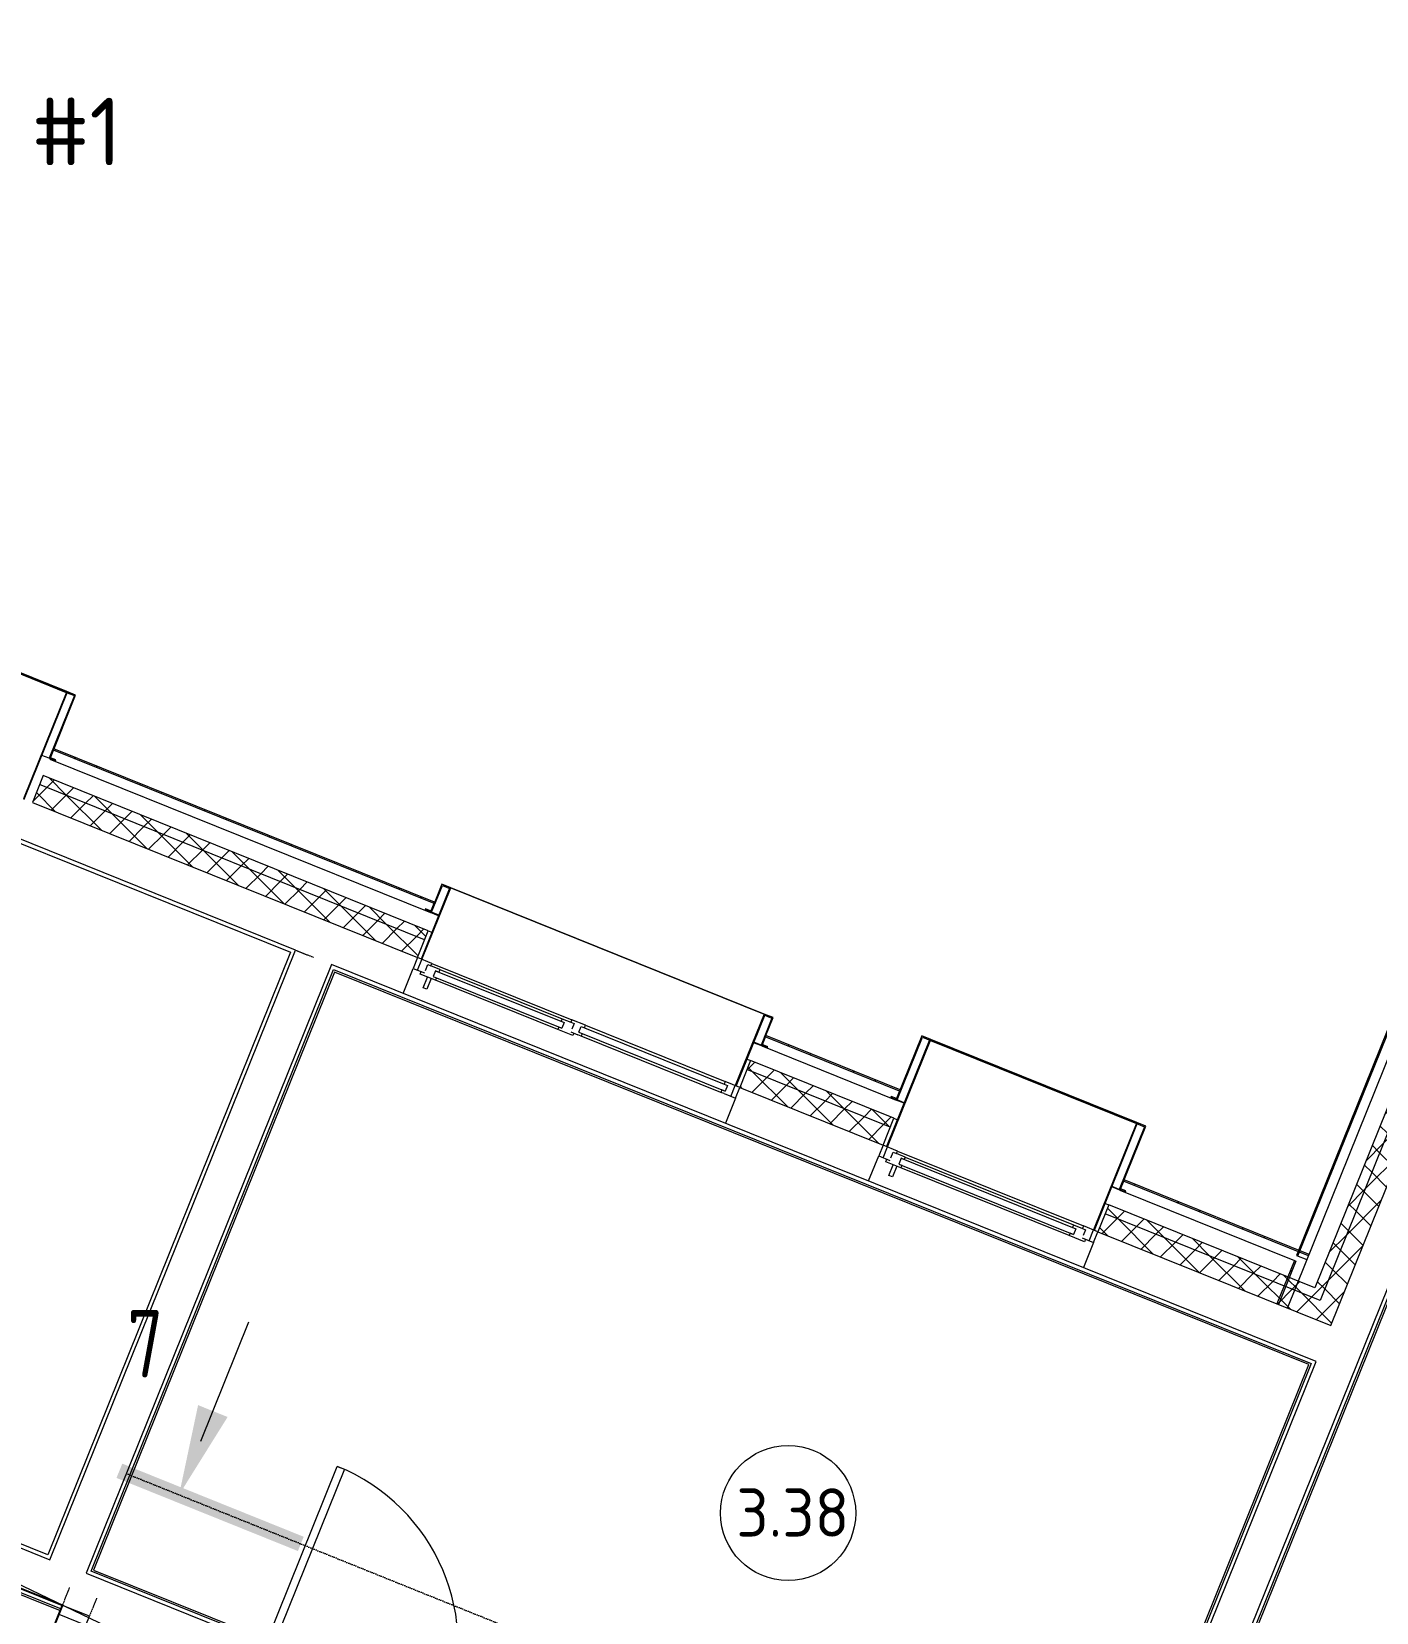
# Model space of a CAD drawing. Header units: millimetres. Extents: x -584918 to 2941280, y 3000189 to 4229862.
# Drawn here: x -457115 to -450150, y 4054237 to 4062427 of the extents above; entities that cross this region are included whole.
import ezdxf

# ---------------------------------------------------------------- set-up
doc = ezdxf.new("R2010")
doc.units = ezdxf.units.MM
for name, pattern in [('ASVP_Линия разреза', [20, 0, -10, 0, -10]), ('ASVP_Невидимые', [5, 3, -2]), ('ASVP_Штриховая_ш3 п1_5', [4.5, 3, -1.5])]:
    doc.linetypes.add(name, pattern=pattern)
for name, color, linetype, lineweight in [('_ Окна', 7, 'Continuous', 0), ('Аннотация', 7, 'Continuous', 0), ('Витраж', 7, 'Continuous', 0), ('Двери', 7, 'Continuous', 0), ('Линии разделители', 7, 'ASVP_Штриховая_ш3 п1_5', 0), ('Марки помещений', 7, 'Continuous', 0), ('Обобщенные модели', 7, 'Continuous', 0), ('Окна', 7, 'Continuous', 0), ('Разрезы', 7, 'Continuous', 0), ('Стены внутренние', 7, 'Continuous', 0), ('Стены наружные', 7, 'Continuous', 0), ('Стены отделка', 7, 'Continuous', 0), ('Стены перегородки', 7, 'Continuous', 0), ('Стены штриховка', 7, 'Continuous', 0), ('экспертиза ДУ', 1, 'Continuous', 0), ('экспертиза условные обозначения', 1, 'Continuous', 0)]:
    doc.layers.add(name, color=color, linetype=linetype, lineweight=lineweight)
doc.styles.add('GOST Common_1', font='', dxfattribs={"height": 700})
doc.styles.add('GOST Common_2', font='', dxfattribs={"height": 500})
doc.styles.add('GOST Common_5', font='', dxfattribs={"width": 0.9, "height": 500})
doc.styles.get('GOST Common_1').set_extended_font_data('GOST Common')
doc.styles.get('GOST Common_2').set_extended_font_data('GOST Common')
doc.styles.get('GOST Common_5').set_extended_font_data('GOST Common')
pattern_1 = [(45, (-440814.02, 4025236.8), (-235.7317, 235.7317), []), (45, (-440656.87, 4025236.8), (-235.7317, 235.7317), [])]
pattern_2 = [(45, (-440814.02, 4025236.82), (-70.71068, 70.71068), []), (135, (-440814.02, 4025236.82), (-70.71068, -70.71068), [])]

# ---------------------------------------------------------------- blocks, each defined once
blk = doc.blocks.new('Прямоугольный импост - 50х150 мм-6338301-АР Этаж 03')
at = {"layer": 'Витраж', "lineweight": 18}
for p, q in [((-50, 115), (0, 115)), ((-50, -35), (-50, 115)), ((0, 115), (0, -35)), ((0, -35), (-50, -35))]:
    blk.add_line(p, q, dxfattribs=at)
blk = doc.blocks.new('ASVP_ДверьАлюминиеваяВитражная_2 полотна - Остекленная Внутренняя-6432282-АР Этаж 03')
at = {"layer": 'Двери', "lineweight": 18}
for p, q in [((-725, 32.5), (-725, -32.5)), ((-655, 32.5), (-725, 32.5)), ((-665, -32.5), (-665, 17.5)), ((-665, 17.5), (-655, 17.5)), ((-655, 17.5), (-655, 32.5)), ((655, 32.5), (725, 32.5)), ((655, 17.5), (655, 32.5)), ((665, 17.5), (655, 17.5)), ((665, -32.5), (665, 17.5)), ((725, 32.5), (725, -32.5)), ((-725, -32.5), (-665, -32.5)), ((-615, -32.5), (-665, -32.5)), ((-665, -32.5), (-665, -942.5)), ((-615, -942.5), (-615, -32.5)), ((615, -452.5), (615, -32.5)), ((615, -32.5), (665, -32.5)), ((665, -32.5), (665, -452.5)), ((725, -32.5), (665, -32.5)), ((665, -452.5), (615, -452.5)), ((-665, -942.5), (-615, -942.5))]:
    blk.add_line(p, q, dxfattribs=at)
at = {"layer": 'Двери'}
for centre, radius, start, end in [((-665, -32.5), 910, 270, 0), ((665, -32.5), 420, 180, 270)]:
    blk.add_arc(centre, radius, start, end, dxfattribs=at)
blk = doc.blocks.new('Окно_ПВХ_1Створка_1Фрамуга-верх - ОП_2100_h_х1150_1ст1фр-7962691-АР Этаж 03')
at = {"layer": '_ Окна'}
for p, q in [((-519, 100), (-600, 100)), ((-600, 100), (-600, 40)), ((-575, 40), (-575, 100)), ((-537, 54), (-537, 86)), ((-537, 86), (-519, 86)), ((-519, 86), (-519, 100)), ((-470, 86), (-519, 86)), ((-470, 86), (-470, 72)), ((470, 86), (470, 72)), ((470, 86), (519, 86)), ((519, 100), (519, 86)), ((600, 100), (519, 100)), ((519, 86), (537, 86)), ((537, 86), (537, 54)), ((575, 40), (575, 100)), ((600, 40), (600, 100)), ((-600, 40), (-537, 40)), ((-555, 26), (-555, 40)), ((-470, 26), (-555, 26)), ((-488, 72), (-488, 40)), ((-470, 72), (-488, 72)), ((-488, 72), (488, 72)), ((-488, 40), (-470, 40)), ((-488, 40), (488, 40)), ((-470, 40), (-470, 26)), ((470, 72), (488, 72)), ((470, 40), (470, 26)), ((488, 40), (470, 40)), ((555, 26), (470, 26)), ((488, 72), (488, 40)), ((537, 40), (600, 40)), ((555, 40), (555, 26))]:
    blk.add_line(p, q, dxfattribs=at)
at = {"layer": 'Окна'}
for p, q in [((-519, 100), (519, 100)), ((-470, 86), (470, 86)), ((-513.5, -34), (-513.5, 26)), ((-493.5, 26), (-493.5, -34)), ((470, 26), (-470, 26)), ((-493.5, -34), (-513.5, -34))]:
    blk.add_line(p, q, dxfattribs=at)
blk = doc.blocks.new('Откос с зашивкой _верх_низ_ - Откос-7923133-АР Этаж 03')
at = {"layer": 'Обобщенные модели'}
for p, q in [((-1180, 300), (-1180, -300)), ((-1175, 300), (-1180, 300)), ((-1175, -300), (-1175, 300)), ((1180, 300), (1175, 300)), ((1175, 300), (1175, -300)), ((1180, -300), (1180, 300)), ((-1220, 55), (-1255, 55)), ((-1255, 55), (-1255, 50)), ((-1255, 50), (-1225, 50)), ((-1225, 50), (-1225, -300)), ((-1220, -295), (-1220, 55)), ((-1220, 55), (-1180, 55)), ((1180, 55), (1220, 55)), ((1255, 55), (1220, 55)), ((1220, 55), (1220, -295)), ((1225, -300), (1225, 50)), ((1225, 50), (1255, 50)), ((1255, 50), (1255, 55)), ((-1225, -300), (-1175, -300)), ((-1175, -295), (-1220, -295)), ((-1180, -300), (-1175, -300)), ((-1175, -300), (-1175, -295)), ((1175, -295), (-1175, -295)), ((-1175, -300), (1175, -300)), ((1175, -300), (-1175, -300)), ((1220, -295), (1175, -295)), ((1175, -295), (1175, -300)), ((1175, -300), (1180, -300)), ((1175, -300), (1225, -300))]:
    blk.add_line(p, q, dxfattribs=at)
blk = doc.blocks.new('Откос с зашивкой _верх_низ_ - Откос-V72-АР Этаж 03')
at = {"layer": 'Обобщенные модели'}
for p, q in [((-880, 300), (-880, -100)), ((-875, -100), (-875, 300)), ((875, 300), (875, -100)), ((880, -100), (880, 300)), ((-920, 55), (-955, 55)), ((-955, 55), (-955, 50)), ((-955, 50), (-925, 50)), ((-925, 50), (-925, -100)), ((-920, -95), (-920, 55)), ((-920, 55), (-880, 55)), ((880, 55), (920, 55)), ((955, 55), (920, 55)), ((920, 55), (920, -95)), ((925, -100), (925, 50)), ((925, 50), (955, 50)), ((955, 50), (955, 55)), ((-925, -100), (-875, -100)), ((-875, -95), (-920, -95)), ((-880, -100), (-875, -100)), ((-875, -100), (-875, -95)), ((-875, -100), (875, -100)), ((875, -100), (-875, -100)), ((920, -95), (875, -95)), ((875, -95), (875, -100)), ((875, -100), (880, -100)), ((875, -100), (925, -100))]:
    blk.add_line(p, q, dxfattribs=at)
blk = doc.blocks.new('Откос с зашивкой _верх_низ_ - Откос-7924463-АР Этаж 03')
at = {"layer": 'Обобщенные модели'}
for p, q in [((-580, 300), (-580, -300)), ((-575, -300), (-575, 300)), ((575, 300), (575, -300)), ((580, -300), (580, 300)), ((-620, 55), (-655, 55)), ((-655, 55), (-655, 50)), ((-655, 50), (-625, 50)), ((-625, 50), (-625, -300)), ((-620, -295), (-620, 55)), ((-620, 55), (-580, 55)), ((580, 55), (620, 55)), ((655, 55), (620, 55)), ((620, 55), (620, -295)), ((625, -300), (625, 50)), ((625, 50), (655, 50)), ((655, 50), (655, 55)), ((-625, -300), (-575, -300)), ((-575, -295), (-620, -295)), ((-580, -300), (-575, -300)), ((-575, -300), (-575, -295)), ((575, -295), (-575, -295)), ((-575, -300), (575, -300)), ((575, -300), (-575, -300)), ((620, -295), (575, -295)), ((575, -295), (575, -300)), ((575, -300), (580, -300)), ((575, -300), (625, -300))]:
    blk.add_line(p, q, dxfattribs=at)
blk = doc.blocks.new('ASVP_ДверьДеревянная_1 полотно - Входная_внутр_ 1000х2000h_полотно_ Г Пр _950 в свету_-7487840-АР Этаж 03')
at = {"layer": 'Двери', "lineweight": 18}
for p, q in [((-500, 1100), (-460, 1100)), ((-500, 100), (-500, 1100)), ((-460, 1100), (-460, 100)), ((-530, 100), (-500, 100)), ((-530, 30), (-530, 100)), ((-460, 100), (-500, 100)), ((-500, 100), (-500, 60)), ((500, 100), (530, 100)), ((500, 60), (500, 100)), ((530, 100), (530, 30)), ((-490, 30), (-530, 30)), ((-500, 60), (-490, 60)), ((-490, 60), (-490, 30)), ((490, 60), (500, 60)), ((490, 30), (490, 60)), ((530, 30), (490, 30))]:
    blk.add_line(p, q, dxfattribs=at)
at = {"layer": 'Двери', "linetype": 'ASVP_Невидимые', "lineweight": 18}
for p, q in [((-550, 100), (-530, 100)), ((-550, 30), (-550, 100)), ((-530, 100), (-530, 30)), ((530, 100), (550, 100)), ((530, 30), (530, 100)), ((550, 100), (550, 30)), ((-530, 30), (-550, 30)), ((550, 30), (530, 30))]:
    blk.add_line(p, q, dxfattribs=at)
at = {"layer": 'Двери'}
blk.add_arc((-500, 100), 1000, 0, 90, dxfattribs=at)
blk = doc.blocks.new('Окно_ПВХ_2Створки_1Фрамуга-верх - ОП_2100_h_х1750_2ст1фр-7979835-АР Этаж 03')
at = {"layer": '_ Окна'}
for p, q in [((-819, 100), (-900, 100)), ((-900, 100), (-900, 40)), ((-875, 40), (-875, 100)), ((-837, 54), (-837, 86)), ((-837, 86), (-819, 86)), ((-819, 86), (-819, 100)), ((-770, 86), (-819, 86)), ((-770, 86), (-770, 72)), ((-87, 86), (-87, 72)), ((-87, 86), (-38, 86)), ((38, 100), (-38, 100)), ((-38, 100), (-38, 86)), ((-38, 86), (-20, 86)), ((-20, 86), (-20, 54)), ((20, 54), (20, 86)), ((20, 86), (38, 86)), ((38, 86), (38, 100)), ((38, 86), (819, 86)), ((819, 100), (819, 86)), ((900, 100), (819, 100)), ((819, 86), (837, 86)), ((837, 86), (837, 54)), ((875, 40), (875, 100)), ((900, 40), (900, 100)), ((-900, 40), (-837, 40)), ((-855, 26), (-855, 40)), ((-770, 26), (-855, 26)), ((-788, 72), (-788, 40)), ((-770, 72), (-788, 72)), ((-788, 72), (-69, 72)), ((-788, 40), (-770, 40)), ((-788, 40), (-69, 40)), ((-770, 40), (-770, 26)), ((-87, 72), (-69, 72)), ((-87, 40), (-87, 26)), ((-69, 40), (-87, 40)), ((-2, 26), (-87, 26)), ((-69, 72), (-69, 40)), ((-20, 40), (20, 40)), ((-2, 40), (-2, 26)), ((20, 54), (837, 54)), ((20, 54), (38, 54)), ((38, 40), (20, 40)), ((38, 54), (38, 40)), ((819, 54), (819, 40)), ((837, 54), (819, 54)), ((837, 40), (819, 40)), ((837, 40), (900, 40))]:
    blk.add_line(p, q, dxfattribs=at)
at = {"layer": 'Окна'}
for p, q in [((-819, 100), (-38, 100)), ((-770, 86), (-87, 86)), ((38, 100), (819, 100)), ((-813.5, -34), (-813.5, 26)), ((-793.5, 26), (-793.5, -34)), ((-87, 26), (-770, 26)), ((819, 40), (38, 40)), ((-793.5, -34), (-813.5, -34))]:
    blk.add_line(p, q, dxfattribs=at)
blk = doc.blocks.new('Разрез - Номер вида сзади_3_5 мм-64069-АР Этаж 03')
at = {"layer": 'Разрезы'}
for points in [[(9.798, 0.404), (9.798, -0.394), (-0.333, -0.394), (-0.333, 0.404)], [(2.176, -4.675), (3, 0), (3.824, -4.675)]]:
    blk.add_hatch(color=256, dxfattribs=at).paths.add_polyline_path(points)
at = {"layer": 'Разрезы', "lineweight": 20}
blk.add_line((3, -3), (3, -9.663), dxfattribs=at)
blk = doc.blocks.new('ASVP_Марка_Помещение_ДваЗначения - Номер Площадь-685795-АР Этаж 03')
at = {"layer": 'Марки помещений'}
blk.add_circle((0, 0), 3.5, dxfattribs=at)

msp = doc.modelspace()

# ---------------------------------------------------------------- hatches: boundary and pattern name
at = {"layer": 'Стены наружные'}
h = msp.add_hatch(dxfattribs=at)
h.set_pattern_fill('FP_1', color=256, style=0, pattern_type=2)
h.set_pattern_definition(pattern_2)
h.paths.add_polyline_path([(-450442.003, 4055853.098), (-450423.314, 4055899.474), (-451536.336, 4056348.006), (-451555.025, 4056301.63), (-450461.384, 4055860.908)])
h.paths.add_polyline_path([(-452668.048, 4056750.161), (-452649.359, 4056796.537), (-453391.374, 4057095.558), (-453410.063, 4057049.182), (-452682.238, 4056755.879)])
h.paths.add_polyline_path([(-455079.597, 4057721.98), (-455060.908, 4057768.355), (-457055.074, 4058571.974), (-457073.763, 4058525.598), (-455093.787, 4057727.698)])
h.paths.add_polyline_path([(-459346.184, 4059441.35), (-459327.495, 4059487.726), (-461368.037, 4060310.034), (-461386.725, 4060263.658), (-459383.562, 4059456.413)])
h.paths.add_polyline_path([(-463056.259, 4060936.455), (-463037.725, 4060982.893), (-463779.586, 4061281.852), (-463798.275, 4061235.476), (-463070.449, 4060942.174)])
h = msp.add_hatch(dxfattribs=at)
h.set_pattern_fill('FP_1', color=256, style=0, pattern_type=2)
h.set_pattern_definition(pattern_2)
h.paths.add_polyline_path([(-450386.628, 4055722.969), (-450349.251, 4055815.721), (-451555.025, 4056301.63), (-451592.403, 4056208.878), (-450423.314, 4055737.752)])
h.paths.add_polyline_path([(-452705.426, 4056657.409), (-452668.048, 4056750.161), (-453410.063, 4057049.182), (-453447.441, 4056956.43), (-452727.852, 4056666.447)])
h.paths.add_polyline_path([(-455116.975, 4057629.228), (-455079.597, 4057721.98), (-457073.763, 4058525.598), (-457111.14, 4058432.847), (-455139.401, 4057638.265)])
h.paths.add_polyline_path([(-459383.562, 4059348.598), (-459346.184, 4059441.35), (-461386.725, 4060263.658), (-461424.103, 4060170.906), (-459398.005, 4059354.419)])
h.paths.add_polyline_path([(-463093.637, 4060843.704), (-463056.259, 4060936.455), (-463705.523, 4061198.099), (-463742.9, 4061105.347), (-463097.072, 4060845.088)])
h = msp.add_hatch(dxfattribs=at)
h.set_pattern_fill('FP_6', color=256, style=0, pattern_type=2)
h.set_pattern_definition(pattern_1)
h.paths.add_polyline_path([(-455031.02, 4057909.408), (-455028.03, 4057916.828), (-456999.482, 4058711.293), (-457001.998, 4058703.682), (-455049.433, 4057916.828)])
h = msp.add_hatch(dxfattribs=at)
h.set_pattern_fill('FP_6', color=256, style=0, pattern_type=2)
h.set_pattern_definition(pattern_1)
h.paths.add_polyline_path([(-450556.17, 4056083.469), (-449838.146, 4057865.233), (-449845.566, 4057868.223), (-450563.591, 4056086.459)])
h = msp.add_hatch(dxfattribs=at)
h.set_pattern_fill('FP_1', color=256, style=0, pattern_type=2)
h.set_pattern_definition(pattern_2)
h.paths.add_polyline_path([(-450423.314, 4055899.474), (-449713.139, 4057661.76), (-449759.515, 4057680.449), (-450469.69, 4055918.163), (-450461.384, 4055914.816)])
h = msp.add_hatch(dxfattribs=at)
h.set_pattern_fill('FP_1', color=256, style=0, pattern_type=2)
h.set_pattern_definition(pattern_2)
h.paths.add_polyline_path([(-450349.251, 4055815.721), (-449639.076, 4057578.006), (-449731.828, 4057615.384), (-450442.003, 4055853.098), (-450386.628, 4055830.783)])
h = msp.add_hatch(dxfattribs=at)
h.set_pattern_fill('FP_6', color=256, style=0, pattern_type=2)
h.set_pattern_definition(pattern_1)
h.paths.add_polyline_path([(-452619.471, 4056937.589), (-452616.481, 4056945.009), (-453312.12, 4057225.342), (-453315.11, 4057217.921), (-452632.401, 4056942.8)])
h = msp.add_hatch(dxfattribs=at)
h.set_pattern_fill('FP_6', color=256, style=0, pattern_type=2)
h.set_pattern_definition(pattern_1)
h.paths.add_polyline_path([(-450555.741, 4056105.937), (-450552.751, 4056113.357), (-451457.082, 4056477.789), (-451460.072, 4056470.369), (-450556.17, 4056106.11)])
h = msp.add_hatch(dxfattribs=at)
h.set_pattern_fill('FP_6', color=256, style=0, pattern_type=2)
h.set_pattern_definition(pattern_1)
h.paths.add_polyline_path([(-450601.397, 4055971.239), (-450567.01, 4056056.571), (-450574.43, 4056059.561), (-450608.817, 4055974.229)])
at = {"layer": 'экспертиза условные обозначения', "lineweight": -3}
h = msp.add_hatch(dxfattribs=at)
h.set_pattern_fill('GRASS', color=3, scale=24)
h.set_pattern_definition([(90, (-441193.04, 3779846), (-431.0523, 431.0523), [114.3, -747.8046]), (45, (-441193.04, 3779846), (-431.0523, 431.0523), [114.3, -495.3]), (135, (-441193.04, 3779846), (-431.0523, -431.0523), [114.3, -495.3])])
edge = h.paths.add_edge_path()
edge.add_line((-462133.121, 4050786.149), (-462133.121, 4052681.959))
edge.add_arc((-461038, 4052689.186), 1095.144, 67.6731889, 180.3781121, ccw=False)
edge.add_line((-460621.967, 4053702.23), (-457665.584, 4052510.852))
edge.add_line((-457665.584, 4052510.852), (-456955.409, 4054273.138))
edge.add_line((-456955.409, 4054273.138), (-464933.121, 4057488.036))
edge.add_line((-464933.121, 4057488.036), (-464933.121, 4050786.149))
edge.add_line((-464933.121, 4050786.149), (-462133.121, 4050786.149))

# ---------------------------------------------------------------- linework, layer by layer
at = {"layer": 'Линии разделители'}
for p, q in [((-455748.241, 4057667.99), (-455655.489, 4057630.612)), ((-456955.409, 4054273.138), (-456918.031, 4054365.89)), ((-456778.903, 4054309.823), (-456816.281, 4054217.071))]:
    msp.add_line(p, q, dxfattribs=at)
at = {"layer": 'Разрезы', "linetype": 'ASVP_Линия разреза'}
msp.add_line((-451529.274, 4052902.979), (-456629.715, 4054958.38), dxfattribs=at)
at = {"layer": 'Стены внутренние'}
for p, q in [((-455546.125, 4057554.195), (-456794.538, 4054456.282)), ((-450500.422, 4055520.853), (-455546.125, 4057554.195)), ((-455191.73, 4057443.724), (-455139.401, 4057573.576)), ((-449549.093, 4057185.957), (-451507.68, 4052325.758)), ((-453469.867, 4056900.779), (-453522.196, 4056770.927)), ((-456966.622, 4054245.312), (-463124.647, 4056726.904)), ((-452780.181, 4056471.906), (-452727.852, 4056601.758)), ((-451614.829, 4056153.227), (-451667.158, 4056023.374)), ((-451748.835, 4052422.939), (-450500.422, 4055520.853)), ((-456794.538, 4054456.282), (-455978.321, 4054127.359))]:
    msp.add_line(p, q, dxfattribs=at)
at = {"layer": 'Стены наружные'}
for p, q in [((-455007.97, 4057846.212), (-455049.709, 4057863.032)), ((-455060.908, 4057768.355), (-455042.358, 4057760.88)), ((-453333.799, 4057171.545), (-453375.537, 4057188.365)), ((-453409.925, 4057103.034), (-453391.374, 4057095.558)), ((-452596.421, 4056874.393), (-452638.16, 4056891.213)), ((-452649.359, 4056796.537), (-452630.809, 4056789.062)), ((-451478.761, 4056423.993), (-451520.499, 4056440.813)), ((-451554.887, 4056355.481), (-451536.336, 4056348.006))]:
    msp.add_line(p, q, dxfattribs=at)
at = {"layer": 'Стены отделка'}
for p, q in [((-455748.241, 4057667.99), (-463632.152, 4060845.088)), ((-463621.077, 4060819.062), (-455774.267, 4057656.915)), ((-456999.482, 4058711.293), (-457021.161, 4058657.497)), ((-455028.03, 4057916.828), (-456999.482, 4058711.293)), ((-457021.161, 4058657.497), (-455049.709, 4057863.032)), ((-455049.709, 4057863.032), (-455028.03, 4057916.828)), ((-449842.576, 4057875.643), (-450563.591, 4056086.459)), ((-450611.088, 4055813.422), (-449810.459, 4057800.168)), ((-455774.267, 4057656.915), (-457032.024, 4054535.814)), ((-457020.949, 4054509.788), (-455748.241, 4057667.99)), ((-455562.737, 4057593.234), (-456833.577, 4054439.67)), ((-456807.551, 4054450.745), (-455551.663, 4057567.208)), ((-450461.384, 4055537.465), (-455562.737, 4057593.234)), ((-455551.663, 4057567.208), (-450487.409, 4055526.39)), ((-453312.12, 4057225.342), (-453333.799, 4057171.545)), ((-452616.481, 4056945.009), (-453312.12, 4057225.342)), ((-449565.705, 4057224.996), (-451546.719, 4052309.145)), ((-451520.693, 4052320.22), (-449554.63, 4057198.97)), ((-453333.799, 4057171.545), (-452638.16, 4056891.213)), ((-457032.024, 4054535.814), (-463033.072, 4056954.146)), ((-452638.16, 4056891.213), (-452616.481, 4056945.009)), ((-463040.547, 4056935.596), (-457020.949, 4054509.788)), ((-463120.909, 4056736.179), (-456962.884, 4054254.587)), ((-456955.409, 4054273.138), (-463113.433, 4056754.73)), ((-451457.082, 4056477.789), (-451478.761, 4056423.993)), ((-450498.955, 4056091.678), (-451457.082, 4056477.789)), ((-451478.761, 4056423.993), (-450574.43, 4056059.561)), ((-450574.43, 4056059.561), (-450664.884, 4055835.102)), ((-450563.591, 4056086.459), (-450509.794, 4056064.78)), ((-450487.409, 4055526.39), (-451743.298, 4052409.927)), ((-451732.223, 4052383.901), (-450461.384, 4055537.465)), ((-456833.577, 4054439.67), (-455952.434, 4054084.583)), ((-455898.582, 4054084.444), (-456807.551, 4054450.745)), ((-456962.884, 4054254.587), (-456955.409, 4054273.138))]:
    msp.add_line(p, q, dxfattribs=at)
at = {"layer": 'Стены перегородки'}
for p, q in [((-457055.074, 4058571.974), (-457111.14, 4058432.847)), ((-455060.908, 4057768.355), (-457055.074, 4058571.974)), ((-457111.14, 4058432.847), (-455116.975, 4057629.228)), ((-455116.975, 4057629.228), (-455060.908, 4057768.355)), ((-449759.515, 4057680.449), (-450469.69, 4055918.163)), ((-450386.628, 4055722.969), (-449676.453, 4057485.255)), ((-453391.374, 4057095.558), (-453447.441, 4056956.43)), ((-452649.359, 4056796.537), (-453391.374, 4057095.558)), ((-453447.441, 4056956.43), (-452705.426, 4056657.409)), ((-452705.426, 4056657.409), (-452649.359, 4056796.537)), ((-451536.336, 4056348.006), (-451592.403, 4056208.878)), ((-450469.69, 4055918.163), (-451536.336, 4056348.006)), ((-451592.403, 4056208.878), (-450386.628, 4055722.969))]:
    msp.add_line(p, q, dxfattribs=at)
at = {"layer": 'Стены штриховка'}
for p, q in [((-455031.02, 4057909.408), (-457002.472, 4058703.873)), ((-455079.597, 4057721.98), (-457073.763, 4058525.598)), ((-450556.17, 4056083.469), (-449838.146, 4057865.233)), ((-449731.828, 4057615.384), (-450442.003, 4055853.098)), ((-452619.471, 4056937.589), (-453315.11, 4057217.921)), ((-452668.048, 4056750.161), (-453410.063, 4057049.182)), ((-450501.945, 4056084.258), (-451460.072, 4056470.369)), ((-450442.003, 4055853.098), (-451555.025, 4056301.63)), ((-450567.01, 4056056.571), (-450657.464, 4055832.111)), ((-450574.43, 4056059.561), (-450567.01, 4056056.571))]:
    msp.add_line(p, q, dxfattribs=at)
at = {"layer": 'экспертиза ДУ'}
msp.add_lwpolyline([(-514440.006, 4081952.029), (-448380.168, 4050145.471)], dxfattribs=at)
at = {"layer": 'экспертиза условные обозначения', "color": 3, "lineweight": -3}
msp.add_lwpolyline([(-462133.121, 4050786.149), (-462133.121, 4052681.959, -0.53566129), (-460621.967, 4053702.23), (-457665.584, 4052510.852), (-456955.409, 4054273.138), (-464933.121, 4057488.036), (-464933.121, 4050786.149), (-462133.121, 4050786.149)], format="xyb", dxfattribs=at)

# ---------------------------------------------------------------- block references
at = {"layer": 'Витраж', "extrusion": (0, 0, -1), "rotation": 111.9486990835425}
msp.add_blockref('Прямоугольный импост - 50х150 мм-6338301-АР Этаж 03', (456922.946, 4054260.055), dxfattribs=at)
at = {"layer": 'Двери'}
for name, p, rotation in [('ASVP_ДверьДеревянная_1 полотно - Входная_внутр_ 1000х2000h_полотно_ Г Пр _950 в свету_-7487840-АР Этаж 03', (-455479.676, 4053786.254), 338.0513009164578), ('ASVP_ДверьАлюминиеваяВитражная_2 полотна - Остекленная Внутренняя-6432282-АР Этаж 03', (-457278.033, 4053378.912), 248.0513009164575)]:
    msp.add_blockref(name, p, dxfattribs=dict(at, rotation=rotation))
at = {"layer": 'Марки помещений', "xscale": 99.99999999999993, "yscale": 99.99999999999993, "zscale": 99.99999999999993}
msp.add_blockref('ASVP_Марка_Помещение_ДваЗначения - Номер Площадь-685795-АР Этаж 03', (-453197.002, 4054751.375), dxfattribs=at)
at = {"layer": 'Обобщенные модели'}
for name, p, rotation in [('Откос с зашивкой _верх_низ_ - Откос-7923133-АР Этаж 03', (-458135.692, 4059169.169), 158.0513009164575), ('Откос с зашивкой _верх_низ_ - Откос-V72-АР Этаж 03', (-454170.075, 4057571.085), 158.051300916457), ('Откос с зашивкой _верх_низ_ - Откос-7924463-АР Этаж 03', (-452036.781, 4056711.399), 158.0513009164577)]:
    msp.add_blockref(name, p, dxfattribs=dict(at, rotation=rotation))
at = {"layer": 'Окна', "rotation": 338.0513009164579}
for name, p in [('Окно_ПВХ_2Створки_1Фрамуга-верх - ОП_2100_h_х1750_2ст1фр-7979835-АР Этаж 03', (-454319.585, 4057200.077)), ('Окно_ПВХ_1Створка_1Фрамуга-верх - ОП_2100_h_х1150_1ст1фр-7962691-АР Этаж 03', (-452186.292, 4056340.392))]:
    msp.add_blockref(name, p, dxfattribs=at)
at = {"layer": 'Разрезы', "extrusion": (0, 0, -1), "xscale": 99.99999999999993, "yscale": 99.99999999999993, "zscale": 99.99999999999993, "rotation": 201.9486990835426}
msp.add_blockref('Разрез - Номер вида сзади_3_5 мм-64069-АР Этаж 03', (456629.715, 4054958.38), dxfattribs=at)

# ---------------------------------------------------------------- texts
at = {"layer": 'Аннотация', "insert": (-457328.103, 4062083.945), "char_height": 350, "width": 663.79725, "attachment_point": 1, "style": 'GOST Common_1'}
msp.add_mtext(' #1', dxfattribs=at)
at = {"layer": 'Марки помещений', "insert": (-453465.66, 4054879.1), "char_height": 250, "width": 663.79725, "attachment_point": 1, "style": 'GOST Common_2'}
msp.add_mtext('3.38', dxfattribs=at)
at = {"layer": 'Разрезы', "insert": (-456619.87, 4055803.673), "char_height": 350, "width": 243.713, "attachment_point": 1, "style": 'GOST Common_5'}
msp.add_mtext('\\fGOST Common|b0|i0|c204|p34|;\\W.8;7', dxfattribs=at)

doc.saveas('drawing.dxf')
